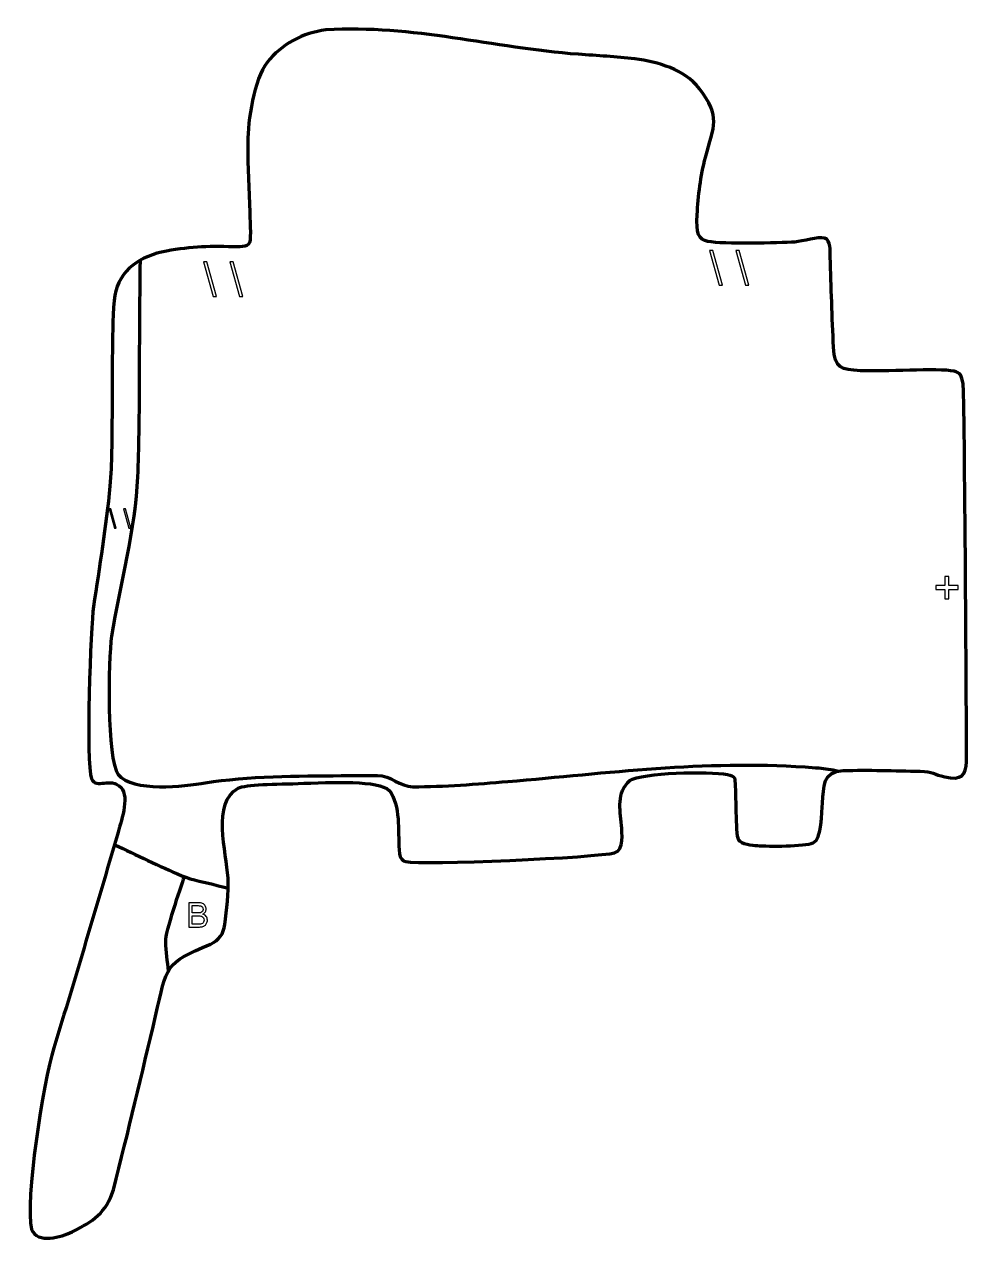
# Model space of a CAD drawing. Header units: millimetres. Extents: x 925 to 1629, y -37 to 875.
import ezdxf

# ---------------------------------------------------------------- set-up
doc = ezdxf.new("R2010")
doc.units = ezdxf.units.MM
doc.header["$MEASUREMENT"] = 0
doc.layers.add('layer 2', color=7, linetype='Continuous')
doc.layers.add('layer 3', color=7, linetype='Continuous')

msp = doc.modelspace()

# ---------------------------------------------------------------- linework, layer by layer
at = {"layer": 'layer 2', "color": 142}
for points, knots in [([(1444.532, 679.8075), (1444.532, 679.8075), (1437.2295, 705.913), (1437.2295, 705.913), (1437.2295, 705.913), (1437.2295, 705.913), (1439.7107, 705.913), (1439.7107, 705.913), (1439.7107, 705.913), (1439.7107, 705.913), (1447.0132, 679.8075), (1447.0132, 679.8075), (1447.0132, 679.8075), (1447.0132, 679.8075), (1444.532, 679.8075), (1444.532, 679.8075)], [0, 0, 0, 0, 0.2, 0.2, 0.2, 0.2, 0.4, 0.4, 0.4, 0.4, 0.6, 0.6, 0.6, 0.6, 1, 1, 1, 1]), ([(1464.1346, 679.8075), (1464.1346, 679.8075), (1456.8321, 705.913), (1456.8321, 705.913), (1456.8321, 705.913), (1456.8321, 705.913), (1459.3133, 705.913), (1459.3133, 705.913), (1459.3133, 705.913), (1459.3133, 705.913), (1466.6158, 679.8075), (1466.6158, 679.8075), (1466.6158, 679.8075), (1466.6158, 679.8075), (1464.1346, 679.8075), (1464.1346, 679.8075)], [0, 0, 0, 0, 0.2, 0.2, 0.2, 0.2, 0.4, 0.4, 0.4, 0.4, 0.6, 0.6, 0.6, 0.6, 1, 1, 1, 1]), ([(1066.4422, 671.341), (1066.4422, 671.341), (1059.1397, 697.4465), (1059.1397, 697.4465), (1059.1397, 697.4465), (1059.1397, 697.4465), (1061.6209, 697.4465), (1061.6209, 697.4465), (1061.6209, 697.4465), (1061.6209, 697.4465), (1068.9234, 671.341), (1068.9234, 671.341), (1068.9234, 671.341), (1068.9234, 671.341), (1066.4422, 671.341), (1066.4422, 671.341)], [0, 0, 0, 0, 0.2, 0.2, 0.2, 0.2, 0.4, 0.4, 0.4, 0.4, 0.6, 0.6, 0.6, 0.6, 1, 1, 1, 1]), ([(1086.0448, 671.341), (1086.0448, 671.341), (1078.7423, 697.4465), (1078.7423, 697.4465), (1078.7423, 697.4465), (1078.7423, 697.4465), (1081.2235, 697.4465), (1081.2235, 697.4465), (1081.2235, 697.4465), (1081.2235, 697.4465), (1088.526, 671.341), (1088.526, 671.341), (1088.526, 671.341), (1088.526, 671.341), (1086.0448, 671.341), (1086.0448, 671.341)], [0, 0, 0, 0, 0.2, 0.2, 0.2, 0.2, 0.4, 0.4, 0.4, 0.4, 0.6, 0.6, 0.6, 0.6, 1, 1, 1, 1]), ([(992.6371, 498.3477), (992.6371, 498.3477), (988.6159, 512.7232), (988.6159, 512.7232), (988.6159, 512.7232), (988.6159, 512.7232), (989.9822, 512.7232), (989.9822, 512.7232), (989.9822, 512.7232), (989.9822, 512.7232), (994.0034, 498.3477), (994.0034, 498.3477), (994.0034, 498.3477), (994.0034, 498.3477), (992.6371, 498.3477), (992.6371, 498.3477)], [0, 0, 0, 0, 0.2, 0.2, 0.2, 0.2, 0.4, 0.4, 0.4, 0.4, 0.6, 0.6, 0.6, 0.6, 1, 1, 1, 1]), ([(1003.4318, 498.3477), (1003.4318, 498.3477), (999.4105, 512.7232), (999.4105, 512.7232), (999.4105, 512.7232), (999.4105, 512.7232), (1000.7768, 512.7232), (1000.7768, 512.7232), (1000.7768, 512.7232), (1000.7768, 512.7232), (1004.7981, 498.3477), (1004.7981, 498.3477), (1004.7981, 498.3477), (1004.7981, 498.3477), (1003.4318, 498.3477), (1003.4318, 498.3477)], [0, 0, 0, 0, 0.2, 0.2, 0.2, 0.2, 0.4, 0.4, 0.4, 0.4, 0.6, 0.6, 0.6, 0.6, 1, 1, 1, 1]), ([(1613.1773, 445.5987), (1613.1773, 445.5987), (1613.1773, 452.5132), (1613.1773, 452.5132), (1613.1773, 452.5132), (1613.1773, 452.5132), (1606.2982, 452.5132), (1606.2982, 452.5132), (1606.2982, 452.5132), (1606.2982, 452.5132), (1606.2982, 455.406), (1606.2982, 455.406), (1606.2982, 455.406), (1606.2982, 455.406), (1613.1773, 455.406), (1613.1773, 455.406), (1613.1773, 455.406), (1613.1773, 455.406), (1613.1773, 462.2851), (1613.1773, 462.2851), (1613.1773, 462.2851), (1613.1773, 462.2851), (1616.1054, 462.2851), (1616.1054, 462.2851), (1616.1054, 462.2851), (1616.1054, 462.2851), (1616.1054, 455.406), (1616.1054, 455.406), (1616.1054, 455.406), (1616.1054, 455.406), (1622.9846, 455.406), (1622.9846, 455.406), (1622.9846, 455.406), (1622.9846, 455.406), (1622.9846, 452.5132), (1622.9846, 452.5132), (1622.9846, 452.5132), (1622.9846, 452.5132), (1616.1054, 452.5132), (1616.1054, 452.5132), (1616.1054, 452.5132), (1616.1054, 452.5132), (1616.1054, 445.5987), (1616.1054, 445.5987), (1616.1054, 445.5987), (1616.1054, 445.5987), (1613.1773, 445.5987), (1613.1773, 445.5987)], [0, 0, 0, 0, 0.07692308, 0.07692308, 0.07692308, 0.07692308, 0.15384615, 0.15384615, 0.15384615, 0.15384615, 0.23076923, 0.23076923, 0.23076923, 0.23076923, 0.30769231, 0.30769231, 0.30769231, 0.30769231, 0.38461538, 0.38461538, 0.38461538, 0.38461538, 0.46153846, 0.46153846, 0.46153846, 0.46153846, 0.53846154, 0.53846154, 0.53846154, 0.53846154, 0.61538462, 0.61538462, 0.61538462, 0.61538462, 0.69230769, 0.69230769, 0.69230769, 0.69230769, 0.76923077, 0.76923077, 0.76923077, 0.76923077, 0.84615385, 0.84615385, 0.84615385, 0.84615385, 1, 1, 1, 1]), ([(1048.3091, 200.2409), (1048.3091, 200.2409), (1048.3091, 218.4273), (1048.3091, 218.4273), (1048.3091, 218.4273), (1048.3091, 218.4273), (1055.1332, 218.4273), (1055.1332, 218.4273), (1055.1332, 218.4273), (1056.5218, 218.4273), (1057.6351, 218.2453), (1058.4776, 217.877), (1058.4776, 217.877), (1059.3158, 217.5087), (1059.9719, 216.9414), (1060.4461, 216.1752), (1060.4461, 216.1752), (1060.9244, 215.4132), (1061.1615, 214.6131), (1061.1615, 213.7749), (1061.1615, 213.7749), (1061.1615, 213.0002), (1060.9498, 212.2678), (1060.5307, 211.582), (1060.5307, 211.582), (1060.1116, 210.8962), (1059.4766, 210.3416), (1058.6257, 209.9183), (1058.6257, 209.9183), (1059.7264, 209.5966), (1060.5731, 209.0462), (1061.1615, 208.2673), (1061.1615, 208.2673), (1061.7542, 207.4926), (1062.0505, 206.574), (1062.0505, 205.5156), (1062.0505, 205.5156), (1062.0505, 204.6605), (1061.8685, 203.8689), (1061.5086, 203.1365), (1061.5086, 203.1365), (1061.1488, 202.4041), (1060.7043, 201.8411), (1060.1751, 201.4432), (1060.1751, 201.4432), (1059.646, 201.0495), (1058.9813, 200.7489), (1058.1855, 200.5457), (1058.1855, 200.5457), (1057.3854, 200.3425), (1056.4075, 200.2409), (1055.2475, 200.2409), (1055.2475, 200.2409), (1055.2475, 200.2409), (1048.3091, 200.2409), (1048.3091, 200.2409)], [0, 0, 0, 0, 0.06666667, 0.06666667, 0.06666667, 0.06666667, 0.13333333, 0.13333333, 0.13333333, 0.13333333, 0.2, 0.2, 0.2, 0.2, 0.26666667, 0.26666667, 0.26666667, 0.26666667, 0.33333333, 0.33333333, 0.33333333, 0.33333333, 0.4, 0.4, 0.4, 0.4, 0.46666667, 0.46666667, 0.46666667, 0.46666667, 0.53333333, 0.53333333, 0.53333333, 0.53333333, 0.6, 0.6, 0.6, 0.6, 0.66666667, 0.66666667, 0.66666667, 0.66666667, 0.73333333, 0.73333333, 0.73333333, 0.73333333, 0.8, 0.8, 0.8, 0.8, 0.86666667, 0.86666667, 0.86666667, 0.86666667, 1, 1, 1, 1]), ([(1050.7221, 210.7819), (1050.7221, 210.7819), (1054.6549, 210.7819), (1054.6549, 210.7819), (1054.6549, 210.7819), (1055.7217, 210.7819), (1056.4879, 210.8539), (1056.9493, 210.9936), (1056.9493, 210.9936), (1057.5632, 211.1756), (1058.0246, 211.4804), (1058.3336, 211.9037), (1058.3336, 211.9037), (1058.6427, 212.3271), (1058.7993, 212.8562), (1058.7993, 213.4955), (1058.7993, 213.4955), (1058.7993, 214.1008), (1058.6554, 214.6342), (1058.3633, 215.0914), (1058.3633, 215.0914), (1058.0754, 215.5529), (1057.6605, 215.8704), (1057.1229, 216.0397), (1057.1229, 216.0397), (1056.5853, 216.209), (1055.6624, 216.2937), (1054.3585, 216.2937), (1054.3585, 216.2937), (1054.3585, 216.2937), (1050.7221, 216.2937), (1050.7221, 216.2937), (1050.7221, 216.2937), (1050.7221, 216.2937), (1050.7221, 210.7819), (1050.7221, 210.7819)], [0, 0, 0, 0, 0.1, 0.1, 0.1, 0.1, 0.2, 0.2, 0.2, 0.2, 0.3, 0.3, 0.3, 0.3, 0.4, 0.4, 0.4, 0.4, 0.5, 0.5, 0.5, 0.5, 0.6, 0.6, 0.6, 0.6, 0.7, 0.7, 0.7, 0.7, 0.8, 0.8, 0.8, 0.8, 1, 1, 1, 1]), ([(1050.7221, 202.3745), (1050.7221, 202.3745), (1055.2518, 202.3745), (1055.2518, 202.3745), (1055.2518, 202.3745), (1056.0307, 202.3745), (1056.5768, 202.4041), (1056.8943, 202.4634), (1056.8943, 202.4634), (1057.4446, 202.5608), (1057.9103, 202.7259), (1058.2828, 202.9587), (1058.2828, 202.9587), (1058.6554, 203.1915), (1058.9602, 203.5302), (1059.2015, 203.9747), (1059.2015, 203.9747), (1059.4428, 204.4192), (1059.5613, 204.9314), (1059.5613, 205.5114), (1059.5613, 205.5114), (1059.5613, 206.193), (1059.3877, 206.7814), (1059.0364, 207.2852), (1059.0364, 207.2852), (1058.6892, 207.7889), (1058.2066, 208.1403), (1057.5886, 208.3435), (1057.5886, 208.3435), (1056.9747, 208.5467), (1056.0857, 208.6483), (1054.93, 208.6483), (1054.93, 208.6483), (1054.93, 208.6483), (1050.7221, 208.6483), (1050.7221, 208.6483), (1050.7221, 208.6483), (1050.7221, 208.6483), (1050.7221, 202.3745), (1050.7221, 202.3745)], [0, 0, 0, 0, 0.09090909, 0.09090909, 0.09090909, 0.09090909, 0.18181818, 0.18181818, 0.18181818, 0.18181818, 0.27272727, 0.27272727, 0.27272727, 0.27272727, 0.36363636, 0.36363636, 0.36363636, 0.36363636, 0.45454545, 0.45454545, 0.45454545, 0.45454545, 0.54545455, 0.54545455, 0.54545455, 0.54545455, 0.63636364, 0.63636364, 0.63636364, 0.63636364, 0.72727273, 0.72727273, 0.72727273, 0.72727273, 0.81818182, 0.81818182, 0.81818182, 0.81818182, 1, 1, 1, 1])]:
    msp.add_open_spline(points, degree=3, knots=knots, dxfattribs=at)
at = {"layer": 'layer 2', "color": 142, "lineweight": 158}
for points, knots in [([(1011.7624, 698.5034), (1011.3538, 666.3632), (1011.1557, 634.4118), (1011.0486, 602.2729), (1011.0486, 602.2729), (1010.9757, 580.3923), (1010.7492, 558.5415), (1009.836, 536.6768), (1009.836, 536.6768), (1008.2099, 498.2525), (996.6021, 455.9361), (990.4876, 417.5097), (990.4876, 417.5097), (987.718, 399.8981), (986.7208, 325.9852), (995.364, 314.2777), (995.364, 314.2777), (1006.2327, 300.7716), (1044.9132, 305.5267), (1060.4626, 308.0337), (1060.4626, 308.0337), (1092.4582, 313.1307), (1129.6115, 313.1592), (1162.0997, 313.4232), (1162.0997, 313.4232), (1171.1451, 313.4967), (1180.2054, 313.5866), (1189.2497, 313.6218), (1189.2497, 313.6218), (1198.8132, 313.6589), (1206.0692, 305.0805), (1215.6323, 305.1094), (1215.6323, 305.1094), (1238.642, 305.1791), (1263.5992, 307.0829), (1286.5818, 309.0318), (1286.5818, 309.0318), (1361.7576, 315.4065), (1432.8458, 324.983), (1508.7818, 319.921), (1508.7818, 319.921), (1512.1899, 319.6938), (1515.591, 319.4353), (1518.9951, 319.1543), (1518.9951, 319.1543), (1523.7923, 318.7534), (1528.0873, 317.9637), (1533.8568, 316.8731)], [0, 0, 0, 0, 0.07692308, 0.07692308, 0.07692308, 0.07692308, 0.15384615, 0.15384615, 0.15384615, 0.15384615, 0.23076923, 0.23076923, 0.23076923, 0.23076923, 0.30769231, 0.30769231, 0.30769231, 0.30769231, 0.38461538, 0.38461538, 0.38461538, 0.38461538, 0.46153846, 0.46153846, 0.46153846, 0.46153846, 0.53846154, 0.53846154, 0.53846154, 0.53846154, 0.61538462, 0.61538462, 0.61538462, 0.61538462, 0.69230769, 0.69230769, 0.69230769, 0.69230769, 0.76923077, 0.76923077, 0.76923077, 0.76923077, 0.84615385, 0.84615385, 0.84615385, 0.84615385, 1, 1, 1, 1]), ([(992.5628, 261.8338), (1009.1643, 254.1604), (1026.0642, 245.71), (1042.8609, 238.6408), (1042.8609, 238.6408), (1050.7519, 235.3198), (1060.977, 233.5596), (1069.4019, 231.4254), (1069.4019, 231.4254), (1072.1432, 230.7196), (1074.8844, 230.0138), (1077.6257, 229.3081)], [0, 0, 0, 0, 0.25, 0.25, 0.25, 0.25, 0.5, 0.5, 0.5, 0.5, 1, 1, 1, 1]), ([(1044.7306, 237.7771), (1041.6414, 228.2556), (1030.3201, 197.0769), (1030.6277, 189.2552), (1030.6277, 189.2552), (1030.9123, 182.0188), (1032.0808, 174.5007), (1032.7664, 167.2504)], [0, 0, 0, 0, 0.33333333, 0.33333333, 0.33333333, 0.33333333, 1, 1, 1, 1])]:
    msp.add_open_spline(points, degree=3, knots=knots, dxfattribs=at)
at = {"layer": 'layer 3', "color": 242, "lineweight": 158}
msp.add_open_spline([(1629.3797, 327.618), (1629.3858, 326.2817), (1629.3676, 325.023), (1629.3136, 323.8445), (1629.3136, 323.8445), (1628.8563, 313.8659), (1625.8251, 309.6178), (1613.1195, 312.484), (1613.1195, 312.484), (1605.3089, 314.2459), (1604.0678, 316.5283), (1594.6986, 316.7098), (1594.6986, 316.7098), (1575.6796, 317.0774), (1556.1096, 317.7525), (1537.1266, 317.2285), (1537.1266, 317.2285), (1521.2235, 316.3795), (1523.0879, 305.3932), (1521.628, 292.8501), (1521.628, 292.8501), (1521.2358, 286.5924), (1521.0939, 265.7903), (1514.7521, 263.1224), (1514.7521, 263.1224), (1508.3516, 260.4298), (1480.968, 260.5164), (1473.017, 261.1346), (1473.017, 261.1346), (1469.4078, 261.4668), (1460.8786, 262.241), (1458.7595, 265.6634), (1458.7595, 265.6634), (1456.4508, 270.299), (1457.1348, 301.222), (1456.3058, 309.425), (1456.3058, 309.425), (1456.2129, 310.1718), (1456.1292, 310.7436), (1455.8641, 311.4478), (1455.8641, 311.4478), (1455.196, 312.8775), (1453.234, 313.7212), (1450.7302, 314.209), (1450.7302, 314.209), (1436.7972, 316.9236), (1386.7172, 315.7209), (1377.6403, 309.7992), (1377.6403, 309.7992), (1367.6426, 300.2092), (1370.4833, 288.8362), (1371.4672, 276.2717), (1371.4672, 276.2717), (1371.9134, 270.5746), (1373.5329, 257.9432), (1366.3691, 255.7672), (1366.3691, 255.7672), (1354.9664, 252.3036), (1221.0919, 246.2634), (1210.4587, 249.1557), (1210.4587, 249.1557), (1207.9415, 249.8403), (1206.0321, 251.5138), (1205.6273, 255.0291), (1205.6273, 255.0291), (1203.8836, 270.1721), (1207.03, 286.8022), (1199.1587, 300.7704), (1199.1587, 300.7704), (1194.0658, 309.8083), (1162.6159, 308.666), (1134.0944, 307.6697), (1134.0944, 307.6697), (1111.8606, 306.8931), (1090.9518, 307.091), (1085.005, 303.9441), (1085.005, 303.9441), (1065.3411, 293.5386), (1076.2371, 256.0787), (1077.5038, 236.8756), (1077.5038, 236.8756), (1078.2408, 225.703), (1076.2171, 213.4004), (1074.9817, 202.2146), (1074.9817, 202.2146), (1074.2236, 195.3506), (1070.9096, 190.3718), (1064.4172, 187.6023), (1064.4172, 187.6023), (1029.3837, 172.6573), (1032.3179, 171.9178), (1023.335, 133.8065), (1023.335, 133.8065), (1013.1435, 90.5674), (1002.8493, 47.0121), (991.865, 3.9808), (991.865, 3.9808), (986.1119, -13.7271), (976.8976, -19.4475), (960.9638, -27.4168), (960.9638, -27.4168), (952.9529, -31.2993), (935.0753, -36.9983), (930.6909, -25.4867), (930.6909, -25.4867), (925.31, -4.9659), (939.4435, 84.3405), (947.3288, 110.0075), (947.3288, 110.0075), (963.5204, 162.9577), (979.3316, 216.2892), (994.7817, 269.4631), (994.7817, 269.4631), (997.2079, 277.8404), (1004.0222, 297.2003), (997.661, 304.4702), (997.661, 304.4702), (989.2189, 313.1578), (979.3165, 302.5967), (975.4155, 311.1067), (975.4155, 311.1067), (970.8435, 322.6552), (974.8985, 425.939), (976.9758, 439.7768), (976.9758, 439.7768), (981.422, 469.3948), (986.3513, 500.0118), (989.2126, 529.7739), (989.2126, 529.7739), (990.8712, 547.0258), (990.4755, 564.4919), (990.7881, 581.8513), (990.7881, 581.8513), (991.2989, 610.2118), (990.3656, 640.5722), (992.3122, 668.4997), (992.3122, 668.4997), (994.0357, 688.5329), (1009.1012, 700.4296), (1027.7475, 704.6078), (1027.7475, 704.6078), (1047.5148, 708.6779), (1061.5737, 709.0504), (1081.5769, 708.5638), (1081.5769, 708.5638), (1084.7916, 708.4856), (1092.1531, 707.9181), (1093.5271, 711.6679), (1093.5271, 711.6679), (1094.8207, 715.1986), (1093.8187, 731.0218), (1093.6456, 735.9212), (1093.6456, 735.9212), (1093.0463, 752.8804), (1092.1669, 769.7873), (1092.1742, 786.7654), (1092.1742, 786.7654), (1092.2001, 802.5122), (1097.0422, 833.907), (1106.6444, 846.3861), (1106.6444, 846.3861), (1117.3907, 859.8148), (1133.5264, 868.7274), (1150.5885, 870.5766), (1150.5885, 870.5766), (1215.5717, 874.7537), (1275.2953, 857.0486), (1339.4392, 852.4118), (1339.4392, 852.4118), (1353.4845, 851.3965), (1367.4415, 850.6318), (1381.4325, 848.9075), (1381.4325, 848.9075), (1399.323, 846.6684), (1418.1199, 841.3264), (1429.7373, 826.6937), (1429.7373, 826.6937), (1445.9012, 805.2007), (1440.661, 799.5987), (1434.2827, 775.3613), (1434.2827, 775.3613), (1430.5881, 761.3221), (1428.8509, 746.8904), (1428.0154, 732.4123), (1428.0154, 732.4123), (1427.3072, 718.6387), (1429.042, 713.9793), (1436.117, 712.5626), (1436.117, 712.5626), (1447.4947, 710.2846), (1488.9013, 711.3726), (1501.076, 712.1597), (1501.076, 712.1597), (1507.0081, 712.5432), (1518.5709, 716.324), (1523.1047, 715.048), (1523.1047, 715.048), (1528.534, 713.5199), (1527.2494, 705.4309), (1527.4154, 700.8986), (1527.4154, 700.8986), (1528.2376, 678.4588), (1528.7933, 655.9049), (1529.9785, 633.4906), (1529.9785, 633.4906), (1530.8187, 617.6014), (1535.6057, 616.8366), (1550.012, 615.9893), (1550.012, 615.9893), (1567.0843, 614.9852), (1607.8627, 618.2191), (1620.0531, 615.5235), (1620.0531, 615.5235), (1624.9139, 614.4486), (1625.5779, 612.5144), (1626.7923, 606.1412), (1626.7923, 606.1412), (1628.0067, 599.768), (1629.3797, 327.618), (1629.3797, 327.618)], degree=3, knots=[0, 0, 0, 0, 0.01785714, 0.01785714, 0.01785714, 0.01785714, 0.03571429, 0.03571429, 0.03571429, 0.03571429, 0.05357143, 0.05357143, 0.05357143, 0.05357143, 0.07142857, 0.07142857, 0.07142857, 0.07142857, 0.08928571, 0.08928571, 0.08928571, 0.08928571, 0.10714286, 0.10714286, 0.10714286, 0.10714286, 0.125, 0.125, 0.125, 0.125, 0.14285714, 0.14285714, 0.14285714, 0.14285714, 0.16071429, 0.16071429, 0.16071429, 0.16071429, 0.17857143, 0.17857143, 0.17857143, 0.17857143, 0.19642857, 0.19642857, 0.19642857, 0.19642857, 0.21428571, 0.21428571, 0.21428571, 0.21428571, 0.23214286, 0.23214286, 0.23214286, 0.23214286, 0.25, 0.25, 0.25, 0.25, 0.26785714, 0.26785714, 0.26785714, 0.26785714, 0.28571429, 0.28571429, 0.28571429, 0.28571429, 0.30357143, 0.30357143, 0.30357143, 0.30357143, 0.32142857, 0.32142857, 0.32142857, 0.32142857, 0.33928571, 0.33928571, 0.33928571, 0.33928571, 0.35714286, 0.35714286, 0.35714286, 0.35714286, 0.375, 0.375, 0.375, 0.375, 0.39285714, 0.39285714, 0.39285714, 0.39285714, 0.41071429, 0.41071429, 0.41071429, 0.41071429, 0.42857143, 0.42857143, 0.42857143, 0.42857143, 0.44642857, 0.44642857, 0.44642857, 0.44642857, 0.46428571, 0.46428571, 0.46428571, 0.46428571, 0.48214286, 0.48214286, 0.48214286, 0.48214286, 0.5, 0.5, 0.5, 0.5, 0.51785714, 0.51785714, 0.51785714, 0.51785714, 0.53571429, 0.53571429, 0.53571429, 0.53571429, 0.55357143, 0.55357143, 0.55357143, 0.55357143, 0.57142857, 0.57142857, 0.57142857, 0.57142857, 0.58928571, 0.58928571, 0.58928571, 0.58928571, 0.60714286, 0.60714286, 0.60714286, 0.60714286, 0.625, 0.625, 0.625, 0.625, 0.64285714, 0.64285714, 0.64285714, 0.64285714, 0.66071429, 0.66071429, 0.66071429, 0.66071429, 0.67857143, 0.67857143, 0.67857143, 0.67857143, 0.69642857, 0.69642857, 0.69642857, 0.69642857, 0.71428571, 0.71428571, 0.71428571, 0.71428571, 0.73214286, 0.73214286, 0.73214286, 0.73214286, 0.75, 0.75, 0.75, 0.75, 0.76785714, 0.76785714, 0.76785714, 0.76785714, 0.78571429, 0.78571429, 0.78571429, 0.78571429, 0.80357143, 0.80357143, 0.80357143, 0.80357143, 0.82142857, 0.82142857, 0.82142857, 0.82142857, 0.83928571, 0.83928571, 0.83928571, 0.83928571, 0.85714286, 0.85714286, 0.85714286, 0.85714286, 0.875, 0.875, 0.875, 0.875, 0.89285714, 0.89285714, 0.89285714, 0.89285714, 0.91071429, 0.91071429, 0.91071429, 0.91071429, 0.92857143, 0.92857143, 0.92857143, 0.92857143, 0.94642857, 0.94642857, 0.94642857, 0.94642857, 0.96428571, 0.96428571, 0.96428571, 0.96428571, 1, 1, 1, 1], dxfattribs=at)

doc.saveas('drawing.dxf')
